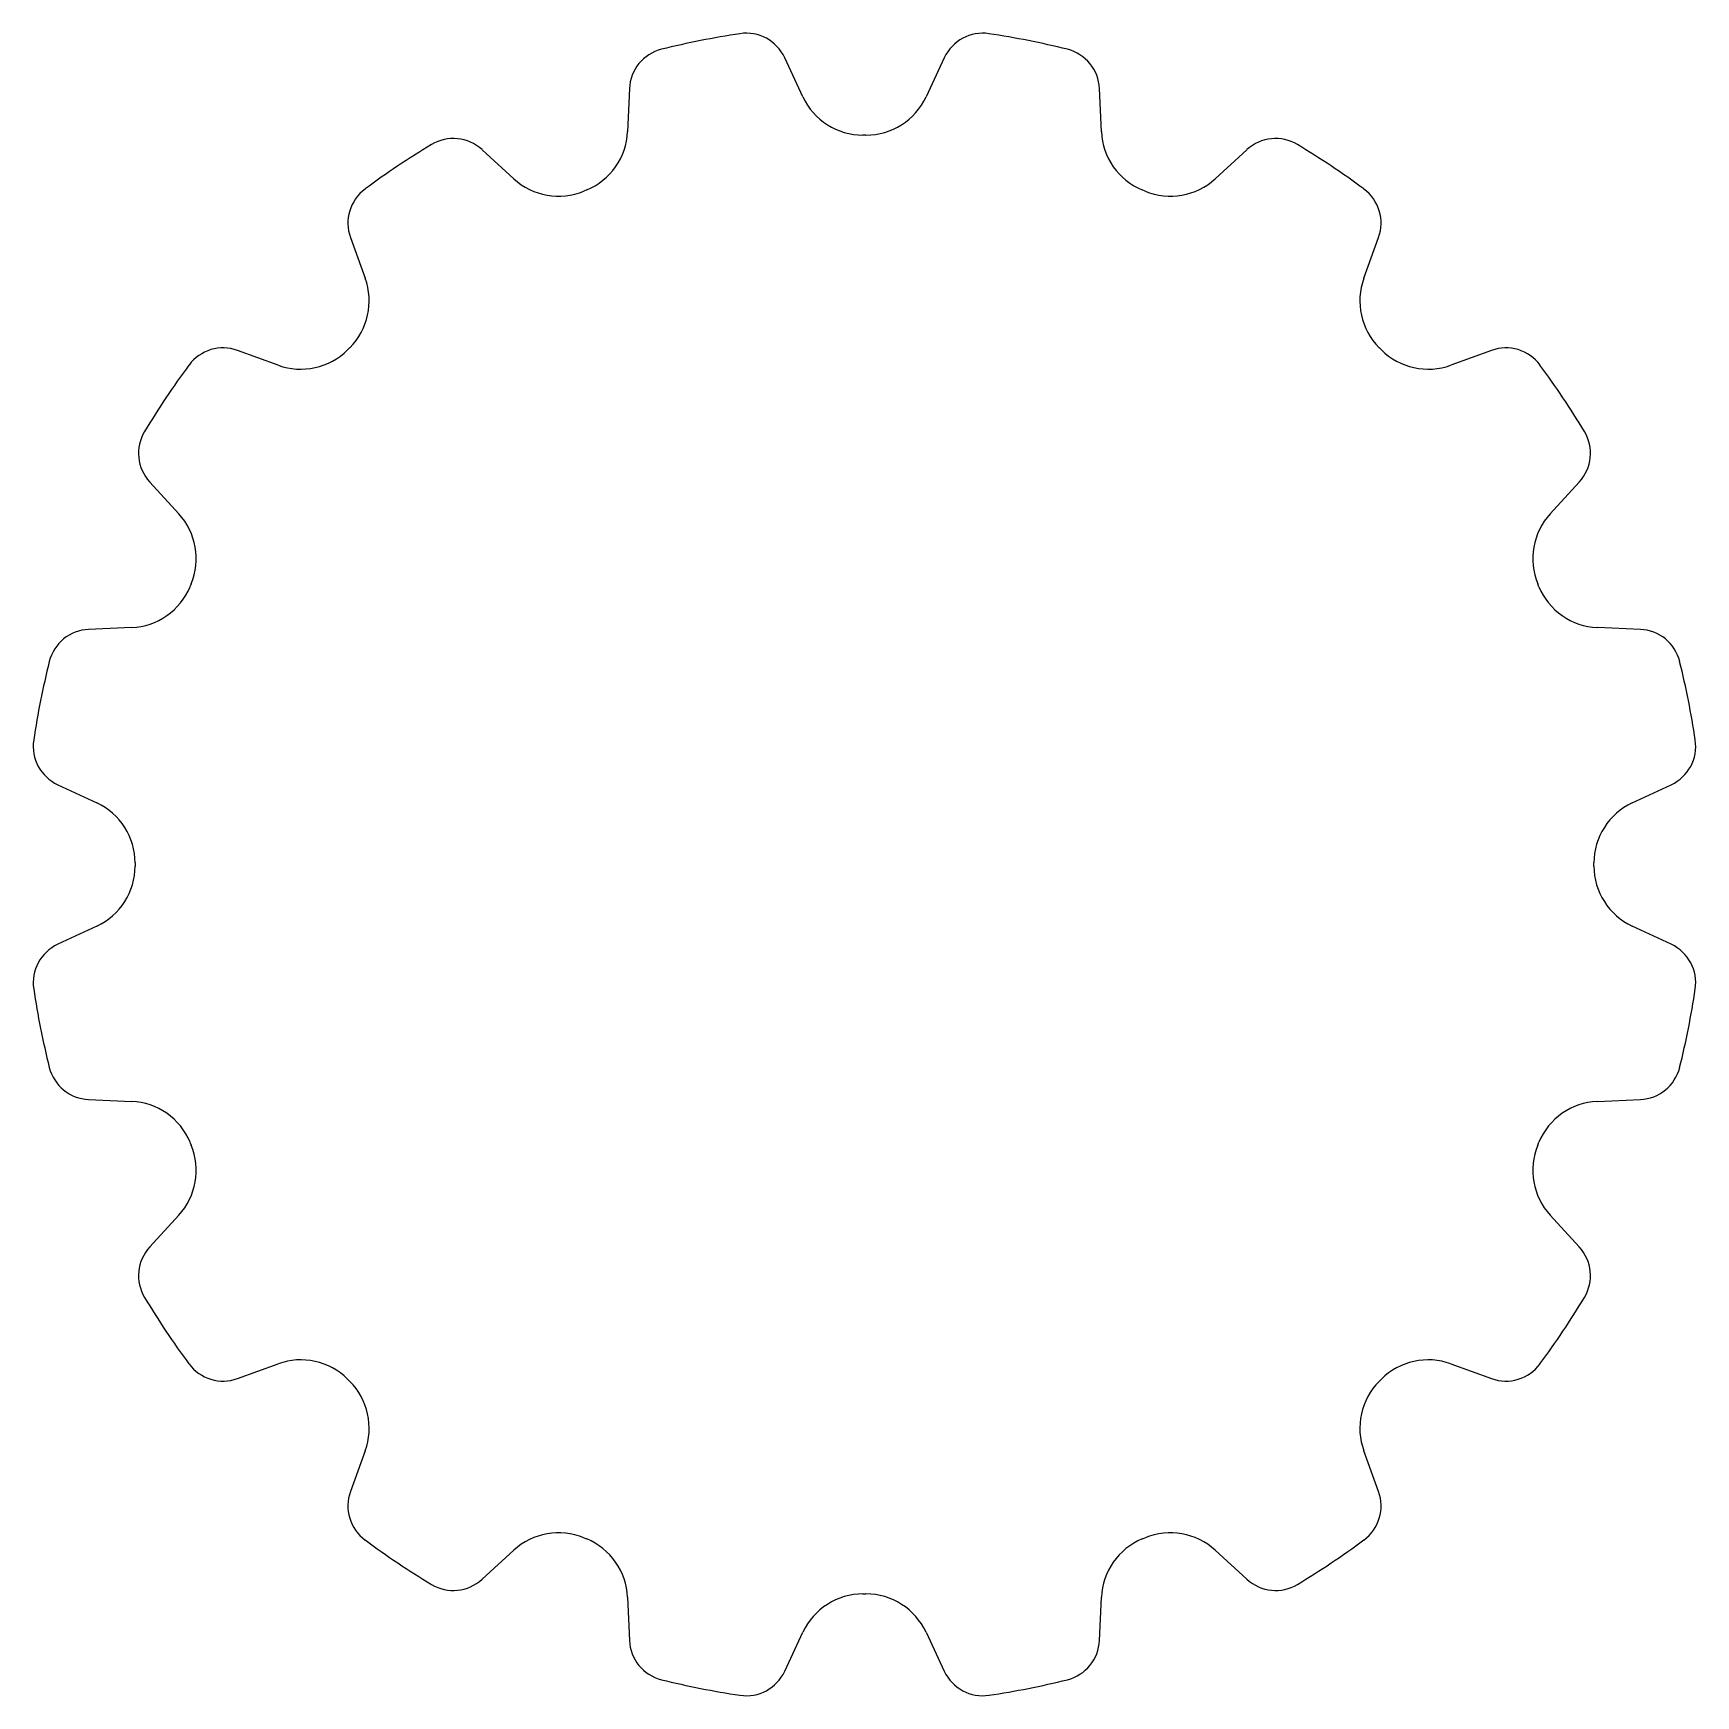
# Model space of a CAD drawing. Extents: x 99.8 to 124.9, y 172.5 to 197.6.
import ezdxf

# ---------------------------------------------------------------- set-up
doc = ezdxf.new("R2010")
doc.units = 0
doc.layers.get('0').update_dxf_attribs({"linetype": 'CONTINUOUS'})

msp = doc.modelspace()

# ---------------------------------------------------------------- linework, layer by layer
at = {"color": 7, "linetype": 'CONTINUOUS'}
for p, q in [((111.455, 196.649), (111.18, 197.239)), ((113.589, 197.239), (113.314, 196.649)), ((108.837, 196.773), (108.809, 196.123)), ((115.96, 196.123), (115.932, 196.773)), ((112.407, 196.072), (112.361, 196.072)), ((107.091, 195.412), (106.612, 195.851)), ((118.157, 195.851), (117.677, 195.412)), ((108.192, 195.243), (108.15, 195.225)), ((116.619, 195.225), (116.577, 195.243)), ((104.625, 194.524), (104.848, 193.912)), ((119.921, 193.912), (120.144, 194.524)), ((103.534, 192.598), (102.922, 192.821)), ((104.615, 192.863), (104.583, 192.831)), ((120.186, 192.831), (120.154, 192.863)), ((121.847, 192.821), (121.235, 192.598)), ((101.595, 190.834), (102.034, 190.355)), ((122.734, 190.355), (123.174, 190.834)), ((102.221, 189.296), (102.203, 189.254)), ((122.565, 189.254), (122.548, 189.296)), ((101.323, 188.638), (100.673, 188.609)), ((124.096, 188.609), (123.446, 188.638)), ((100.207, 186.266), (100.797, 185.991)), ((123.972, 185.991), (124.562, 186.266)), ((101.374, 185.085), (101.374, 185.039)), ((123.395, 185.039), (123.395, 185.085)), ((100.797, 184.132), (100.207, 183.857)), ((124.562, 183.857), (123.972, 184.132)), ((100.673, 181.514), (101.323, 181.486)), ((123.446, 181.486), (124.096, 181.514)), ((102.203, 180.869), (102.221, 180.827)), ((122.548, 180.827), (122.565, 180.869)), ((102.034, 179.769), (101.595, 179.289)), ((123.174, 179.289), (122.734, 179.769)), ((102.922, 177.302), (103.534, 177.525)), ((121.235, 177.525), (121.847, 177.302)), ((104.583, 177.293), (104.615, 177.26)), ((120.154, 177.26), (120.186, 177.293)), ((104.848, 176.211), (104.625, 175.599)), ((120.144, 175.599), (119.921, 176.211)), ((106.612, 174.272), (107.091, 174.712)), ((108.15, 174.898), (108.192, 174.881)), ((116.577, 174.881), (116.619, 174.898)), ((117.677, 174.712), (118.157, 174.272)), ((108.809, 174.001), (108.837, 173.35)), ((112.361, 174.051), (112.407, 174.051)), ((115.932, 173.35), (115.96, 174.001)), ((111.18, 172.884), (111.455, 173.474)), ((113.314, 173.474), (113.589, 172.884))]:
    msp.add_line(p, q, dxfattribs=at)
for centre, radius, start, end in [((112.384, 185.062), 12.68, 98.5231, 103.9773), ((110.6, 196.969), 0.64, 25, 98.5231), ((114.169, 196.969), 0.64, 81.4773, 155), ((112.384, 185.062), 12.68, 76.0227, 81.4773), ((109.476, 196.745), 0.64, 103.9773, 177.5), ((115.292, 196.745), 0.64, 2.5, 76.0227), ((112.361, 197.072), 1, 205, 270), ((112.407, 197.072), 1, 270, 335), ((106.179, 195.38), 0.64, 47.5, 121.0227), ((107.809, 196.167), 1, 292.5, 357.5), ((116.959, 196.167), 1, 182.5, 247.5), ((118.59, 195.38), 0.64, 58.9773, 132.5), ((112.384, 185.062), 12.68, 121.0227, 126.4773), ((112.384, 185.062), 12.68, 53.5227, 58.9773), ((105.227, 194.743), 0.64, 126.4773, 200), ((107.767, 196.149), 1, 227.5, 292.5), ((117.002, 196.149), 1, 247.5, 312.5), ((119.542, 194.743), 0.64, 340, 53.5227), ((103.908, 193.57), 1, 315, 20), ((120.861, 193.57), 1, 160, 225), ((102.703, 192.22), 0.64, 70, 143.5227), ((103.876, 193.538), 1, 250, 315), ((120.893, 193.538), 1, 225, 290), ((122.066, 192.22), 0.64, 36.4773, 110), ((112.384, 185.062), 12.68, 143.5227, 148.9773), ((112.384, 185.062), 12.68, 31.0227, 36.4773), ((102.067, 191.267), 0.64, 148.9773, 222.5), ((122.702, 191.267), 0.64, 317.5, 31.0227), ((101.297, 189.679), 1, 337.5, 42.5), ((123.472, 189.679), 1, 137.5, 202.5), ((101.28, 189.637), 1, 272.5, 337.5), ((123.489, 189.637), 1, 202.5, 267.5), ((100.701, 187.97), 0.64, 92.5, 166.0227), ((124.068, 187.97), 0.64, 13.9773, 87.5), ((112.384, 185.062), 12.68, 166.0227, 171.4773), ((112.384, 185.062), 12.68, 8.5227, 13.9773), ((100.477, 186.846), 0.64, 171.4773, 245), ((124.291, 186.846), 0.64, 295, 8.5227), ((100.374, 185.085), 1, 0, 65), ((124.395, 185.085), 1, 115, 180), ((100.374, 185.039), 1, 295, 0), ((124.395, 185.039), 1, 180, 245), ((100.477, 183.277), 0.64, 115, 188.5227), ((124.291, 183.277), 0.64, 351.4773, 65), ((112.384, 185.062), 12.68, 188.5227, 193.9773), ((112.384, 185.062), 12.68, 346.0227, 351.4773), ((100.701, 182.154), 0.64, 193.9773, 267.5), ((124.068, 182.154), 0.64, 272.5, 346.0227), ((101.28, 180.487), 1, 22.5, 87.5), ((123.489, 180.487), 1, 92.5, 157.5), ((101.297, 180.444), 1, 317.5, 22.5), ((123.472, 180.444), 1, 157.5, 222.5), ((102.067, 178.857), 0.64, 137.5, 211.0227), ((122.702, 178.857), 0.64, 328.9773, 42.5), ((112.384, 185.062), 12.68, 211.0227, 216.4773), ((112.384, 185.062), 12.68, 323.5227, 328.9773), ((102.703, 177.904), 0.64, 216.4773, 290), ((103.876, 176.585), 1, 45, 110), ((120.893, 176.585), 1, 70, 135), ((122.066, 177.904), 0.64, 250, 323.5227), ((103.908, 176.553), 1, 340, 45), ((120.861, 176.553), 1, 135, 200), ((105.227, 175.38), 0.64, 160, 233.5227), ((119.542, 175.38), 0.64, 306.4773, 20), ((107.767, 173.974), 1, 67.5, 132.5), ((117.002, 173.974), 1, 47.5, 112.5), ((112.384, 185.062), 12.68, 233.5227, 238.9773), ((107.809, 173.957), 1, 2.5, 67.5), ((116.959, 173.957), 1, 112.5, 177.5), ((112.384, 185.062), 12.68, 301.0227, 306.4773), ((106.179, 174.744), 0.64, 238.9773, 312.5), ((118.59, 174.744), 0.64, 227.5, 301.0227), ((112.361, 173.051), 1, 90, 155), ((112.407, 173.051), 1, 25, 90), ((109.476, 173.378), 0.64, 182.5, 256.0227), ((115.292, 173.378), 0.64, 283.9773, 357.5), ((112.384, 185.062), 12.68, 256.0227, 261.4773), ((110.6, 173.155), 0.64, 261.4773, 335), ((114.169, 173.155), 0.64, 205, 278.5227), ((112.384, 185.062), 12.68, 278.5227, 283.9773)]:
    msp.add_arc(centre, radius, start, end, dxfattribs=at)

doc.saveas('drawing.dxf')
